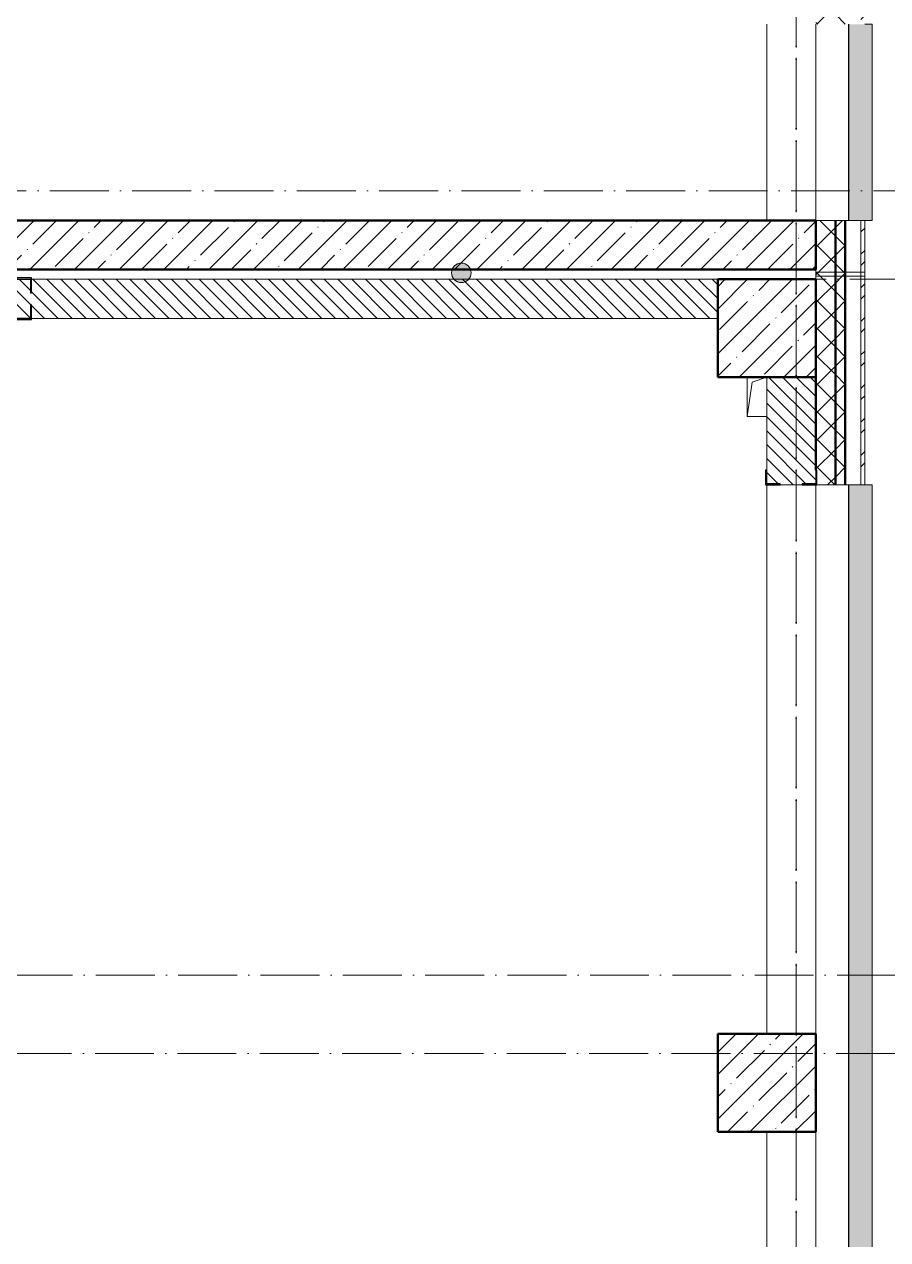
# Model space of a CAD drawing. Header units: millimetres. Extents: x -12989 to 629078, y -109036 to 555275.
# Drawn here: x 620723 to 625127, y -48635 to -42435 of the extents above; entities that cross this region are included whole.
import ezdxf

# ---------------------------------------------------------------- set-up
doc = ezdxf.new("R2010")
doc.units = ezdxf.units.MM
doc.linetypes.add('50_200_ШТРИХ_1Т_ш5_п1_п1_', pattern=[700, 500, -100, 0, -100])
for name, color, linetype, lineweight in [('A-GENM-____-MCUT', 7, 'Continuous', 25), ('A-GENM-____-OTLN', 7, 'Continuous', 9), ('A-GENM-____-OTLN-1', 7, 'Continuous', 25), ('A-GLAZ-____-OTLN', 7, 'Continuous', 9), ('A-WALL-____-MCUT', 7, 'Continuous', 13), ('A-WALL-____-MCUT-1', 7, 'Continuous', 9), ('A-WALL-____-MCUT-2', 7, 'Continuous', 50), ('A-WALL-____-MCUT-3', 7, 'Continuous', 9), ('A-WALL-____-OTLN', 7, 'Continuous', 9), ('A-WALL-____-PATT-1', 7, 'Continuous', 9), ('A-WALL-FNSH-MCUT-1', 7, 'Continuous', 9), ('G-____-____-TEXT', 7, 'Continuous', 9), ('S-COLS-____-MCUT', 7, 'Continuous', 50), ('S-COLS-____-OTLN', 7, 'Continuous', 9), ('S-GRID-____-OTLN-1', 7, '50_200_ШТРИХ_1Т_ш5_п1_п1_', 9)]:
    doc.layers.add(name, color=color, linetype=linetype, lineweight=lineweight)
doc.layers.add('A-GLAZ-____-OTLN-1', color=7, linetype='Continuous', lineweight=9, true_color=0xc0c0c0)
pattern_1 = [(45, (523510.01, -90515.61), (-70.71068, 70.71068), []), (135, (523510.01, -90515.61), (-70.71068, -70.71068), [])]
pattern_2 = [(45, (-101000, -46531.04), (-114.04925, 114.04925), []), (45, (-100885.95, -46531.04), (-114.04925, 114.04925), [201.613, -40.323, 3.353, -36.97])]
pattern_3 = [(135, (523510.01, -90515.614), (-35.35534, -35.35534), [])]
pattern_4 = [(45, (523510, -90515.61), (-114.04925, 114.04925), []), (45, (523624.06, -90515.61), (-114.04925, 114.04925), [201.612, -40.322, 3.353, -36.97])]
pattern_5 = [(45, (523510.01, -90515.61), (-85.53659, 85.53659), []), (45, (523567.03, -90515.61), (-85.53659, 85.53659), [])]

# ---------------------------------------------------------------- blocks, each defined once
blk = doc.blocks.new('BSC_Колонна _Прямоугольная - 500х500-V114-АР1_План отверстий 3 этажа в осях 1-64_Ю-ЯЯ')
at = {"layer": 'S-COLS-____-OTLN'}
h = blk.add_hatch(dxfattribs=at)
h.set_pattern_fill('FP_119', color=256, style=0, pattern_type=2)
h.set_pattern_definition(pattern_2)
h.paths.add_polyline_path([(-250, -250), (250, -250), (250, 250), (-250, 250), (-250, 198.3)], flags=0)
at = {"layer": 'S-COLS-____-MCUT'}
for p, q in [((250, 250), (-250, 250)), ((-250, 250), (-250, -250)), ((250, -250), (250, 250)), ((-250, -250), (250, -250))]:
    blk.add_line(p, q, dxfattribs=at)
blk = doc.blocks.new('Фахверк_СКБ_Уголок - 200_3550-28267367-АР1_План отверстий 3 этажа в осях 1-64_Ю-ЯЯ')
at = {"layer": 'A-GENM-____-MCUT'}
for p, q in [((200, 156), (125, 156)), ((125, 156), (125, 81)), ((131, 81), (131, 150)), ((131, 150), (200, 150)), ((200, 150), (200, 156)), ((125, 81), (131, 81)), ((131, 19), (125, 19)), ((125, 19), (125, -56)), ((131, -50), (131, 19)), ((125, -56), (200, -56)), ((200, -50), (131, -50)), ((200, -56), (200, -50))]:
    blk.add_line(p, q, dxfattribs=at)
blk = doc.blocks.new('Отлив_СКБ - Отлив витража_120_НВФ-31885283-АР1_План отверстий 3 этажа в осях 1-64_Ю-ЯЯ')
at = {"layer": 'A-GLAZ-____-OTLN-1'}
for points in [[(426.9, -2), (1000, -2), (1000, 0), (0, 0), (0, -2)], [(426.9, -120), (1000, -120), (1000, -2), (0, -2), (0, -120)]]:
    blk.add_hatch(color=256, dxfattribs=at).paths.add_polyline_path(points, flags=0)
at = {"layer": 'A-GLAZ-____-OTLN'}
for p, q in [((0, 0), (1000, 0)), ((1000, -2), (0, -2)), ((0, -120), (0, -83)), ((0, -120), (1000, -120)), ((1000, -83), (1000, -120))]:
    blk.add_line(p, q, dxfattribs=at)
blk = doc.blocks.new('Стены 13 - Стены 4-31812941-АР1_План отверстий 3 этажа в осях 1-64_Ю-ЯЯ')
at = {"layer": 'A-WALL-____-MCUT'}
for p, q in [((-1843.5, 41030.2), (-1843.5, 41010.2)), ((-1593.5, 41030.2), (-1843.5, 41030.2)), ((-1843.5, 41010.2), (-1593.5, 41010.2)), ((-1593.5, 41010.2), (-1593.5, 41030.2))]:
    blk.add_line(p, q, dxfattribs=at)
blk = doc.blocks.new('BSC_Колонна _Прямоугольная - 500х500-V138-АР1_План отверстий 3 этажа в осях 1-64_А-ГГ')
at = {"layer": 'S-COLS-____-OTLN'}
h = blk.add_hatch(dxfattribs=at)
h.set_pattern_fill('FP_161', color=256, style=0, pattern_type=2)
h.set_pattern_definition(pattern_2)
h.paths.add_polyline_path([(-250, -250), (250, -250), (250, 250), (-250, 250), (-250, -215.4)], flags=0)
at = {"layer": 'S-COLS-____-MCUT'}
for p, q in [((250, 250), (-250, 250)), ((-250, 250), (-250, -250)), ((250, -250), (250, 250)), ((-250, -250), (250, -250))]:
    blk.add_line(p, q, dxfattribs=at)
blk = doc.blocks.new('BSC_Колонна _Прямоугольная - 500х500-V140-АР1_План отверстий 3 этажа в осях 1-64_А-ГГ')
at = {"layer": 'S-COLS-____-OTLN'}
h = blk.add_hatch(dxfattribs=at)
h.set_pattern_fill('FP_163', color=256, style=0, pattern_type=2)
h.set_pattern_definition([(45, (-101000, -42681.04), (-114.04925, 114.04925), []), (45, (-100885.95, -42681.04), (-114.04925, 114.04925), [201.613, -40.323, 3.353, -36.97])])
h.paths.add_polyline_path([(-250, -250), (250, -250), (250, 250), (-250, 250)], flags=0)
at = {"layer": 'S-COLS-____-MCUT'}
for p, q in [((250, 250), (-250, 250)), ((-250, 250), (-250, -250)), ((250, -250), (250, 250)), ((-250, -250), (250, -250))]:
    blk.add_line(p, q, dxfattribs=at)
blk = doc.blocks.new('Фахверк_СКБ_Уголок - 250_2700-27497298-АР1_План отверстий 3 этажа в осях 1-64_А-ГГ')
at = {"layer": 'A-GENM-____-MCUT'}
for p, q in [((200, 181), (125, 181)), ((125, 181), (125, 106)), ((131, 106), (131, 175)), ((131, 175), (200, 175)), ((200, 175), (200, 181)), ((125, 106), (131, 106)), ((131, -6), (125, -6)), ((125, -6), (125, -81)), ((131, -75), (131, -6)), ((125, -81), (200, -81)), ((200, -75), (131, -75)), ((200, -81), (200, -75))]:
    blk.add_line(p, q, dxfattribs=at)
blk = doc.blocks.new('Фахверк_СКБ_Уголок - 200_3550-28267367-АР1_План отверстий 3 этажа в осях 1-64_А-ГГ')
at = {"layer": 'A-GENM-____-MCUT'}
for p, q in [((200, 156), (125, 156)), ((125, 156), (125, 81)), ((131, 81), (131, 150)), ((131, 150), (200, 150)), ((200, 150), (200, 156)), ((125, 81), (131, 81)), ((131, 19), (125, 19)), ((125, 19), (125, -56)), ((131, -50), (131, 19)), ((125, -56), (200, -56)), ((200, -50), (131, -50)), ((200, -56), (200, -50))]:
    blk.add_line(p, q, dxfattribs=at)
blk = doc.blocks.new('AR_Отверстие прямоугольное _в плите_ - AR_Отверстие прямоугольное _в плите_-V178-АР1_План отверстий 3 этажа в осях 1-64_А-ГГ')
at = {"layer": 'A-GENM-____-OTLN'}
for p, q in [((-50, 100), (-50, -100)), ((-50, -100), (-25, 75)), ((-25, 75), (50, 100)), ((-50, -100), (50, -100))]:
    blk.add_line(p, q, dxfattribs=at)
blk = doc.blocks.new('Отлив_СКБ - Отлив витража_120_НВФ-31885688-АР1_План отверстий 3 этажа в осях 1-64_А-ГГ')
at = {"layer": 'A-GLAZ-____-OTLN-1'}
for points in [[(4275.3, -2), (4800, -2), (4800, 0), (0, 0), (0, -2), (740.4, -2)], [(4275.3, -120), (4800, -120), (4800, -2), (0, -2), (0, -120), (740.4, -120)]]:
    blk.add_hatch(color=256, dxfattribs=at).paths.add_polyline_path(points, flags=0)
at = {"layer": 'A-GLAZ-____-OTLN'}
for p, q in [((0, 0), (4800, 0)), ((4800, -2), (0, -2)), ((0, -120), (0, -83)), ((0, -120), (4800, -120)), ((4800, -83), (4800, -120))]:
    blk.add_line(p, q, dxfattribs=at)
blk = doc.blocks.new('Стены 13 - Стены 4-31812941-АР1_План отверстий 3 этажа в осях 1-64_А-ГГ')
at = {"layer": 'A-WALL-____-MCUT-3'}
for p, q in [((-1843.5, 41030.2), (-1843.5, 41010.2)), ((-1593.5, 41030.2), (-1843.5, 41030.2)), ((-1843.5, 41010.2), (-1593.5, 41010.2)), ((-1593.5, 41010.2), (-1593.5, 41030.2))]:
    blk.add_line(p, q, dxfattribs=at)
blk = doc.blocks.new('3эт')
at = {"layer": 'S-GRID-____-OTLN-1', "color": 251, "ltscale": 0.6, "true_color": 0x636466}
for p, q in [((384920.7, -46882.4), (384920.7, 4029.4)), ((384920.7, -91346.1), (384920.7, -36982.5)), ((387715.1, -39632.4), (376792, -39632.4)), ((387715.1, -39632.4), (376792, -39632.4)), ((376792, -40082.4), (387845.1, -40082.4)), ((376792, -40082.4), (387845.1, -40082.4)), ((358243, -43632.4), (387705.3, -43632.4)), ((358243, -43632.4), (387705.3, -43632.4)), ((351097.5, -44032.4), (387845.1, -44032.4))]:
    blk.add_line(p, q, dxfattribs=at)

msp = doc.modelspace()

# ---------------------------------------------------------------- hatches: boundary and pattern name
at = {"layer": 'A-WALL-____-PATT-1'}
h = msp.add_hatch(dxfattribs=at)
h.set_pattern_fill('FP_4', color=256, style=0, pattern_type=2)
h.set_pattern_definition(pattern_1)
h.paths.add_polyline_path([(624760.0077, -43719.5723), (624860.0077, -43719.5723), (624860.0077, -43434.5723), (624760.0077, -43434.5723)], flags=0)
h.paths.add_polyline_path([(624860.0077, -42434.5723), (624860.0077, -34734.5723), (624766.0077, -34734.5723), (624766.0077, -34809.5723), (624760.0077, -34809.5723), (624760.0077, -42434.5723)], flags=0)
h.paths.add_polyline_path([(624766.0077, -21034.5723), (624860.0077, -21034.5723), (624860.0077, -19784.5723), (624766.0077, -19784.5723), (624766.0077, -19859.5723), (624760.0077, -19859.5723), (624760.0077, -20959.5723), (624766.0077, -20959.5723), (624766.0077, -21028.5723)], flags=0)
h.paths.add_polyline_path([(624860.0077, -17984.5723), (624860.0077, -16784.5723), (624760.0077, -16784.5723), (624760.0077, -17909.5723), (624766.0077, -17909.5723), (624766.0077, -17984.5723)], flags=0)
h.paths.add_polyline_path([(624860.0077, -14984.5723), (624860.0077, -13784.5723), (624766.0077, -13784.5723), (624766.0077, -13859.5723), (624760.0077, -13859.5723), (624760.0077, -14909.5723), (624766.0077, -14909.5723), (624766.0077, -14984.5723)], flags=0)
h.paths.add_polyline_path([(624860.0077, -11984.5723), (624860.0077, -10784.5723), (624766.0077, -10784.5723), (624766.0077, -10859.5723), (624760.0077, -10859.5723), (624760.0077, -11909.5723), (624766.0077, -11909.5723), (624766.0077, -11984.5723)], flags=0)
h.paths.add_polyline_path([(624860.0077, -8984.5723), (624860.0077, -4834.5723), (624760.0077, -4834.5723), (624760.0077, -8984.5723)], flags=0)
h = msp.add_hatch(dxfattribs=at)
h.set_pattern_fill('FP_4', color=256, style=0, pattern_type=2)
h.set_pattern_definition(pattern_1)
h.paths.add_polyline_path([(624910.0077, -43719.5723), (624910.0077, -43434.5723), (624860.0077, -43434.5723), (624860.0077, -43719.5723)], flags=0)
h.paths.add_polyline_path([(624910.0077, -42434.5723), (624910.0077, -34734.5723), (624860.0077, -34734.5723), (624860.0077, -42434.5723)], flags=0)
h.paths.add_polyline_path([(624910.0077, -21034.5723), (624910.0077, -19784.5723), (624860.0077, -19784.5723), (624860.0077, -21034.5723)], flags=0)
h.paths.add_polyline_path([(624910.0077, -17984.5723), (624910.0077, -16784.5723), (624860.0077, -16784.5723), (624860.0077, -17984.5723)], flags=0)
h.paths.add_polyline_path([(624860.0077, -14984.5723), (624910.0077, -14984.5723), (624910.0077, -13784.5723), (624860.0077, -13784.5723), (624860.0077, -13918.3402)], flags=0)
h.paths.add_polyline_path([(624910.0077, -11984.5723), (624910.0077, -10784.5723), (624860.0077, -10784.5723), (624860.0077, -11984.5723)], flags=0)
h.paths.add_polyline_path([(624860.0077, -8984.5723), (624910.0077, -8984.5723), (624910.0077, -4834.5723), (624860.0077, -4834.5723)], flags=0)
h = msp.add_hatch(dxfattribs=at)
h.set_pattern_fill('FP_6', color=256, style=0, pattern_type=2)
h.set_pattern_definition(pattern_5)
h.paths.add_polyline_path([(625010.0077, -43699.5723), (625010.0077, -43434.5723), (624990.0077, -43434.5723), (624990.0077, -43699.5723)], flags=0)
h.paths.add_polyline_path([(624990.0077, -42434.5723), (625010.0077, -42434.5723), (625010.0077, -34734.5723), (624990.0077, -34734.5723), (624990.0077, -39750.102)], flags=0)
h = msp.add_hatch(dxfattribs=at)
h.set_pattern_fill('FP_12', color=256, style=0, pattern_type=2)
h.set_pattern_definition(pattern_4)
h.paths.add_polyline_path([(624760.0077, -43684.5723), (624760.0077, -43434.5723), (620360.0077, -43434.5723), (620360.0077, -43684.5723), (624241.4461, -43684.5723)], flags=0)
h = msp.add_hatch(dxfattribs=at)
h.set_pattern_fill('FP_38', color=256, style=0, pattern_type=2)
h.set_pattern_definition(pattern_4)
h.paths.add_polyline_path([(624760.0077, -43684.5723), (624760.0077, -43434.5723), (620360.0077, -43434.5723), (620360.0077, -43684.5723), (624241.7952, -43684.5723)], flags=0)
h = msp.add_hatch(dxfattribs=at)
h.set_pattern_fill('FP_1', color=256, style=0, pattern_type=2)
h.set_pattern_definition(pattern_1)
h.paths.add_polyline_path([(624860.0077, -43719.5723), (624860.0077, -43434.5723), (624760.0077, -43434.5723), (624760.0077, -43719.5723)], flags=0)
h = msp.add_hatch(dxfattribs=at)
h.set_pattern_fill('FP_1', color=256, style=0, pattern_type=2)
h.set_pattern_definition(pattern_1)
h.paths.add_polyline_path([(624910.0077, -43719.5723), (624910.0077, -43434.5723), (624860.0077, -43434.5723), (624860.0077, -43719.5723)], flags=0)
h = msp.add_hatch(dxfattribs=at)
h.set_pattern_fill('FP_3', color=256, style=0, pattern_type=2)
h.set_pattern_definition(pattern_5)
h.paths.add_polyline_path([(625010.0077, -43699.5723), (625010.0077, -43434.5723), (624990.0077, -43434.5723), (624990.0077, -43699.5723)], flags=0)
h = msp.add_hatch(dxfattribs=at)
h.set_pattern_fill('FP_9', color=256, style=0, pattern_type=2)
h.set_pattern_definition(pattern_3)
h.paths.add_polyline_path([(624260.0077, -43934.5723), (624260.0077, -43734.5723), (620760.0077, -43734.5723), (620760.0077, -43803.5723), (620754.0077, -43803.5723), (620754.0077, -43734.5723), (617260.0077, -43734.5723), (617260.0077, -43934.5723), (620754.0077, -43934.5723), (620754.0077, -43865.5723), (620760.0077, -43865.5723), (620760.0077, -43934.5723), (624241.4461, -43934.5723)], flags=0)
h = msp.add_hatch(dxfattribs=at)
h.set_pattern_fill('FP_6', color=256, style=0, pattern_type=2)
h.set_pattern_definition(pattern_3)
h.paths.add_polyline_path([(624260.0077, -43934.5723), (624260.0077, -43734.5723), (620760.0077, -43734.5723), (620760.0077, -43803.5723), (620754.0077, -43803.5723), (620754.0077, -43734.5723), (617260.0077, -43734.5723), (617260.0077, -43934.5723), (620754.0077, -43934.5723), (620754.0077, -43865.5723), (620760.0077, -43865.5723), (620760.0077, -43934.5723), (624241.7952, -43934.5723)], flags=0)
h = msp.add_hatch(dxfattribs=at)
h.set_pattern_fill('FP_4', color=256, style=0, pattern_type=2)
h.set_pattern_definition(pattern_1)
h.paths.add_polyline_path([(624766.0077, -44784.5723), (624860.0077, -44784.5723), (624860.0077, -43719.5723), (624760.0077, -43719.5723), (624760.0077, -44709.5723), (624766.0077, -44709.5723), (624766.0077, -44778.5723)], flags=0)
h = msp.add_hatch(dxfattribs=at)
h.set_pattern_fill('FP_1', color=256, style=0, pattern_type=2)
h.set_pattern_definition(pattern_1)
h.paths.add_polyline_path([(624860.0077, -92534.5723), (624860.0077, -91584.5723), (624766.0077, -91584.5723), (624766.0077, -91659.5723), (624760.0077, -91659.5723), (624760.0077, -92534.5723)], flags=0)
h.paths.add_polyline_path([(624766.0077, -89784.5723), (624860.0077, -89784.5723), (624860.0077, -88584.5723), (624766.0077, -88584.5723), (624766.0077, -88659.5723), (624760.0077, -88659.5723), (624760.0077, -89709.5723), (624766.0077, -89709.5723), (624766.0077, -89781.561)], flags=0)
h.paths.add_polyline_path([(624860.0077, -86784.5723), (624860.0077, -85584.5723), (624766.0077, -85584.5723), (624766.0077, -85659.5723), (624760.0077, -85659.5723), (624760.0077, -86709.5723), (624766.0077, -86709.5723), (624766.0077, -86784.5723)], flags=0)
h.paths.add_polyline_path([(624860.0077, -83784.5723), (624860.0077, -82584.5723), (624766.0077, -82584.5723), (624766.0077, -82659.5723), (624760.0077, -82659.5723), (624760.0077, -83709.5723), (624766.0077, -83709.5723), (624766.0077, -83784.5723)], flags=0)
h.paths.add_polyline_path([(624766.0077, -80784.5723), (624860.0077, -80784.5723), (624860.0077, -79584.5723), (624766.0077, -79584.5723), (624766.0077, -79659.5723), (624760.0077, -79659.5723), (624760.0077, -80709.5723), (624766.0077, -80709.5723), (624766.0077, -80778.5723)], flags=0)
h.paths.add_polyline_path([(624766.0077, -74784.5723), (624860.0077, -74784.5723), (624860.0077, -73584.5723), (624766.0077, -73584.5723), (624766.0077, -73659.5723), (624760.0077, -73659.5723), (624760.0077, -74709.5723), (624766.0077, -74709.5723), (624766.0077, -74778.5723)], flags=0)
h.paths.add_polyline_path([(624766.0077, -71784.5723), (624860.0077, -71784.5723), (624860.0077, -70584.5723), (624766.0077, -70584.5723), (624766.0077, -70659.5723), (624760.0077, -70659.5723), (624760.0077, -71709.5723), (624766.0077, -71709.5723), (624766.0077, -71778.5723)], flags=0)
h.paths.add_polyline_path([(624860.0077, -68784.5723), (624860.0077, -67584.5723), (624766.0077, -67584.5723), (624766.0077, -67659.5723), (624760.0077, -67659.5723), (624760.0077, -68709.5723), (624766.0077, -68709.5723), (624766.0077, -68784.5723)], flags=0)
h.paths.add_polyline_path([(624766.0077, -65784.5723), (624860.0077, -65784.5723), (624860.0077, -64584.5723), (624766.0077, -64584.5723), (624766.0077, -64659.5723), (624760.0077, -64659.5723), (624760.0077, -65709.5723), (624766.0077, -65709.5723), (624766.0077, -65778.5723)], flags=0)
h.paths.add_polyline_path([(624860.0077, -62784.5723), (624860.0077, -61584.5723), (624766.0077, -61584.5723), (624766.0077, -61659.5723), (624760.0077, -61659.5723), (624760.0077, -62709.5723), (624766.0077, -62709.5723), (624766.0077, -62784.5723)], flags=0)
h.paths.add_polyline_path([(624860.0077, -56784.5723), (624860.0077, -55584.5723), (624766.0077, -55584.5723), (624766.0077, -55659.5723), (624760.0077, -55659.5723), (624760.0077, -56709.5723), (624766.0077, -56709.5723), (624766.0077, -56784.5723)], flags=0)
h.paths.add_polyline_path([(624766.0077, -53784.5723), (624860.0077, -53784.5723), (624860.0077, -52584.5723), (624766.0077, -52584.5723), (624766.0077, -52659.5723), (624760.0077, -52659.5723), (624760.0077, -53709.5723), (624766.0077, -53709.5723), (624766.0077, -53778.5723)], flags=0)
h.paths.add_polyline_path([(624860.0077, -50784.5723), (624860.0077, -49584.5723), (624766.0077, -49584.5723), (624766.0077, -49659.5723), (624760.0077, -49659.5723), (624760.0077, -50709.5723), (624766.0077, -50709.5723), (624766.0077, -50784.5723)], flags=0)
h.paths.add_polyline_path([(624860.0077, -44784.5723), (624860.0077, -43719.5723), (624760.0077, -43719.5723), (624760.0077, -44709.5723), (624766.0077, -44709.5723), (624766.0077, -44784.5723)], flags=0)
h = msp.add_hatch(dxfattribs=at)
h.set_pattern_fill('FP_4', color=256, style=0, pattern_type=2)
h.set_pattern_definition(pattern_1)
h.paths.add_polyline_path([(624910.0077, -44784.5723), (624910.0077, -43719.5723), (624860.0077, -43719.5723), (624860.0077, -44784.5723)], flags=0)
h = msp.add_hatch(dxfattribs=at)
h.set_pattern_fill('FP_1', color=256, style=0, pattern_type=2)
h.set_pattern_definition(pattern_1)
h.paths.add_polyline_path([(624860.0077, -92584.5723), (624910.0077, -92584.5723), (624910.0077, -91584.5723), (624860.0077, -91584.5723), (624860.0077, -92534.5723)], flags=0)
h.paths.add_polyline_path([(624860.0077, -89784.5723), (624910.0077, -89784.5723), (624910.0077, -88584.5723), (624860.0077, -88584.5723), (624860.0077, -89781.561)], flags=0)
h.paths.add_polyline_path([(624910.0077, -86784.5723), (624910.0077, -85584.5723), (624860.0077, -85584.5723), (624860.0077, -86784.5723)], flags=0)
h.paths.add_polyline_path([(624910.0077, -83784.5723), (624910.0077, -82584.5723), (624860.0077, -82584.5723), (624860.0077, -83784.5723)], flags=0)
h.paths.add_polyline_path([(624860.0077, -80784.5723), (624910.0077, -80784.5723), (624910.0077, -79584.5723), (624860.0077, -79584.5723), (624860.0077, -80321.2269)], flags=0)
h.paths.add_polyline_path([(624860.0077, -74784.5723), (624910.0077, -74784.5723), (624910.0077, -73584.5723), (624860.0077, -73584.5723), (624860.0077, -74301.0142)], flags=0)
h.paths.add_polyline_path([(624910.0077, -71784.5723), (624910.0077, -70584.5723), (624860.0077, -70584.5723), (624860.0077, -71784.5723)], flags=0)
h.paths.add_polyline_path([(624910.0077, -68784.5723), (624910.0077, -67584.5723), (624860.0077, -67584.5723), (624860.0077, -68784.5723)], flags=0)
h.paths.add_polyline_path([(624860.0077, -65784.5723), (624910.0077, -65784.5723), (624910.0077, -64584.5723), (624860.0077, -64584.5723), (624860.0077, -65700.7105)], flags=0)
h.paths.add_polyline_path([(624860.0077, -62784.5723), (624910.0077, -62784.5723), (624910.0077, -61584.5723), (624860.0077, -61584.5723), (624860.0077, -62260.589)], flags=0)
h.paths.add_polyline_path([(624860.0077, -56784.5723), (624910.0077, -56784.5723), (624910.0077, -55584.5723), (624860.0077, -55584.5723), (624860.0077, -56240.3763)], flags=0)
h.paths.add_polyline_path([(624910.0077, -53784.5723), (624910.0077, -52584.5723), (624860.0077, -52584.5723), (624860.0077, -53784.5723)], flags=0)
h.paths.add_polyline_path([(624860.0077, -50784.5723), (624910.0077, -50784.5723), (624910.0077, -49584.5723), (624860.0077, -49584.5723), (624860.0077, -50220.1637)], flags=0)
h.paths.add_polyline_path([(624860.0077, -44784.5723), (624910.0077, -44784.5723), (624910.0077, -43719.5723), (624860.0077, -43719.5723), (624860.0077, -44199.9511)], flags=0)
h = msp.add_hatch(dxfattribs=at)
h.set_pattern_fill('FP_6', color=256, style=0, pattern_type=2)
h.set_pattern_definition(pattern_5)
h.paths.add_polyline_path([(625010.0077, -44784.5723), (625010.0077, -43719.5723), (624990.0077, -43719.5723), (624990.0077, -44784.5723)], flags=0)
h = msp.add_hatch(dxfattribs=at)
h.set_pattern_fill('FP_3', color=256, style=0, pattern_type=2)
h.set_pattern_definition(pattern_5)
h.paths.add_polyline_path([(624990.0077, -92684.5723), (625010.0077, -92684.5723), (625010.0077, -91584.5723), (624990.0077, -91584.5723), (624990.0077, -92664.5723)], flags=0)
h.paths.add_polyline_path([(625010.0077, -89784.5723), (625010.0077, -88584.5723), (624990.0077, -88584.5723), (624990.0077, -89784.5723)], flags=0)
h.paths.add_polyline_path([(624990.0077, -86784.5723), (625010.0077, -86784.5723), (625010.0077, -85584.5723), (624990.0077, -85584.5723), (624990.0077, -86341.4395)], flags=0)
h.paths.add_polyline_path([(624990.0077, -83784.5723), (625010.0077, -83784.5723), (625010.0077, -82584.5723), (624990.0077, -82584.5723), (624990.0077, -83761.3484)], flags=0)
h.paths.add_polyline_path([(625010.0077, -80784.5723), (625010.0077, -79584.5723), (624990.0077, -79584.5723), (624990.0077, -80784.5723)], flags=0)
h.paths.add_polyline_path([(625010.0077, -74784.5723), (625010.0077, -73584.5723), (624990.0077, -73584.5723), (624990.0077, -74784.5723)], flags=0)
h.paths.add_polyline_path([(625010.0077, -71784.5723), (625010.0077, -70584.5723), (624990.0077, -70584.5723), (624990.0077, -71784.5723)], flags=0)
h.paths.add_polyline_path([(625010.0077, -68784.5723), (625010.0077, -67584.5723), (624990.0077, -67584.5723), (624990.0077, -68784.5723)], flags=0)
h.paths.add_polyline_path([(624990.0077, -65784.5723), (625010.0077, -65784.5723), (625010.0077, -64584.5723), (624990.0077, -64584.5723), (624990.0077, -65700.7105)], flags=0)
h.paths.add_polyline_path([(625010.0077, -62784.5723), (625010.0077, -61584.5723), (624990.0077, -61584.5723), (624990.0077, -62784.5723)], flags=0)
h.paths.add_polyline_path([(625010.0077, -56784.5723), (625010.0077, -55584.5723), (624990.0077, -55584.5723), (624990.0077, -56784.5723)], flags=0)
h.paths.add_polyline_path([(624990.0077, -53784.5723), (625010.0077, -53784.5723), (625010.0077, -52584.5723), (624990.0077, -52584.5723), (624990.0077, -53660.2852)], flags=0)
h.paths.add_polyline_path([(625010.0077, -50784.5723), (625010.0077, -49584.5723), (624990.0077, -49584.5723), (624990.0077, -50784.5723)], flags=0)
h.paths.add_polyline_path([(625010.0077, -44784.5723), (625010.0077, -43719.5723), (624990.0077, -43719.5723), (624990.0077, -44784.5723)], flags=0)
h = msp.add_hatch(dxfattribs=at)
h.set_pattern_fill('FP_6', color=256, style=0, pattern_type=2)
h.set_pattern_definition(pattern_3)
h.paths.add_polyline_path([(624579.0077, -44784.5723), (624691.0077, -44784.5723), (624691.0077, -44778.5723), (624760.0077, -44778.5723), (624760.0077, -44234.5723), (624510.0077, -44234.5723), (624510.0077, -44778.5723), (624579.0077, -44778.5723)], flags=0)
at = {"layer": 'G-____-____-TEXT'}
h = msp.add_hatch(color=256, dxfattribs=at)
edge = h.paths.add_edge_path(flags=0)
edge.add_arc((622952.0674, -43702.2756), 50, 0, 360)
h = msp.add_hatch(color=256, dxfattribs=at)
edge = h.paths.add_edge_path(flags=0)
edge.add_arc((622952.0674, -43702.2756), 50, 0, 360)

# ---------------------------------------------------------------- linework, layer by layer
at = {"layer": 'A-WALL-____-MCUT'}
for p, q in [((624760.0077, -43434.5723), (624760.0077, -43734.5723)), ((624990.0077, -43434.5723), (624760.0077, -43434.5723)), ((624990.0077, -44784.5723), (624990.0077, -43434.5723)), ((624260.0077, -43734.5723), (620760.0077, -43734.5723)), ((620760.0077, -43934.5723), (624260.0077, -43934.5723))]:
    msp.add_line(p, q, dxfattribs=at)
at = {"layer": 'A-WALL-____-MCUT-1'}
for p, q in [((624760.0077, -43434.5723), (620610.0077, -43434.5723)), ((624760.0077, -43684.5723), (624760.0077, -43434.5723)), ((624860.0077, -44784.5723), (624860.0077, -43434.5723)), ((624910.0077, -44784.5723), (624910.0077, -43434.5723)), ((620360.0077, -43684.5723), (624760.0077, -43684.5723))]:
    msp.add_line(p, q, dxfattribs=at)
at = {"layer": 'A-WALL-____-MCUT-2'}
for p, q in [((624760.0077, -43434.5723), (620610.0077, -43434.5723)), ((624760.0077, -43684.5723), (624760.0077, -43434.5723)), ((624860.0077, -44784.5723), (624860.0077, -43434.5723)), ((624910.0077, -44784.5723), (624910.0077, -43434.5723)), ((620360.0077, -43684.5723), (624760.0077, -43684.5723)), ((624760.0077, -44709.5723), (624760.0077, -44234.5723))]:
    msp.add_line(p, q, dxfattribs=at)
at = {"layer": 'A-WALL-____-MCUT-3'}
for p, q in [((624760.0077, -43434.5723), (624760.0077, -43734.5723)), ((624990.0077, -44784.5723), (624990.0077, -43434.5723)), ((624260.0077, -43734.5723), (620760.0077, -43734.5723)), ((620760.0077, -43934.5723), (624260.0077, -43934.5723)), ((624510.0077, -44234.5723), (624510.0077, -44709.5723)), ((624579.0077, -44784.5723), (624691.0077, -44784.5723)), ((624766.0077, -44784.5723), (624990.0077, -44784.5723))]:
    msp.add_line(p, q, dxfattribs=at)
at = {"layer": 'A-WALL-____-OTLN'}
for p, q in [((624510.0077, -43434.5723), (624510.0077, -42434.5723)), ((624760.0077, -43434.5723), (624760.0077, -42434.5723)), ((624510.0077, -47584.5723), (624510.0077, -44784.5723)), ((624760.0077, -47584.5723), (624760.0077, -44784.5723)), ((624760.0077, -44784.5723), (624760.0077, -47584.5723)), ((624510.0077, -49584.5723), (624510.0077, -48084.5723)), ((624760.0077, -49584.5723), (624760.0077, -48084.5723)), ((624760.0077, -48084.5723), (624760.0077, -49584.5723))]:
    msp.add_line(p, q, dxfattribs=at)
at = {"layer": 'A-WALL-FNSH-MCUT-1'}
for p, q in [((625010.0077, -43434.5723), (624990.0077, -43434.5723)), ((624990.0077, -43434.5723), (624990.0077, -43699.5723)), ((624990.0077, -43434.5723), (624990.0077, -43699.5723)), ((625010.0077, -43699.5723), (625010.0077, -43434.5723)), ((625010.0077, -43699.5723), (625010.0077, -43434.5723)), ((624990.0077, -43699.5723), (625010.0077, -43699.5723)), ((624990.0077, -43699.5723), (625010.0077, -43699.5723)), ((625010.0077, -43719.5723), (624990.0077, -43719.5723)), ((624990.0077, -43719.5723), (624990.0077, -44784.5723)), ((625010.0077, -43719.5723), (624990.0077, -43719.5723)), ((624990.0077, -43719.5723), (624990.0077, -44784.5723)), ((625010.0077, -44784.5723), (625010.0077, -43719.5723)), ((625010.0077, -44784.5723), (625010.0077, -43719.5723)), ((624990.0077, -44784.5723), (625010.0077, -44784.5723))]:
    msp.add_line(p, q, dxfattribs=at)
at = {"layer": 'G-____-____-TEXT'}
msp.add_circle((622952.0674, -43702.2756), 50, dxfattribs=at)
msp.add_circle((622952.0674, -43702.2756), 50, dxfattribs=at)

# ---------------------------------------------------------------- block references
msp.add_blockref('3эт', (239739.3002, -3652.1582))
at = {"layer": 'A-GENM-____-OTLN'}
msp.add_blockref('AR_Отверстие прямоугольное _в плите_ - AR_Отверстие прямоугольное _в плите_-V178-АР1_План отверстий 3 этажа в осях 1-64_А-ГГ', (624460.0077, -44334.5723), dxfattribs=at)
at = {"layer": 'A-GENM-____-OTLN-1'}
for name, p, rotation in [('Фахверк_СКБ_Уголок - 200_3550-28267367-АР1_План отверстий 3 этажа в осях 1-64_Ю-ЯЯ', (620885.0077, -43784.5723), 180), ('Фахверк_СКБ_Уголок - 200_3550-28267367-АР1_План отверстий 3 этажа в осях 1-64_А-ГГ', (620885.0077, -43784.5723), 180), ('Фахверк_СКБ_Уголок - 250_2700-27497298-АР1_План отверстий 3 этажа в осях 1-64_А-ГГ', (624685.0077, -44909.5723), 89.9999999999999)]:
    msp.add_blockref(name, p, dxfattribs=dict(at, rotation=rotation))
at = {"layer": 'A-GLAZ-____-OTLN', "rotation": 90}
for name, p in [('Отлив_СКБ - Отлив витража_120_НВФ-31885283-АР1_План отверстий 3 этажа в осях 1-64_Ю-ЯЯ', (624927.0077, -43434.5723)), ('Отлив_СКБ - Отлив витража_120_НВФ-31885688-АР1_План отверстий 3 этажа в осях 1-64_А-ГГ', (624927.0077, -49584.5723))]:
    msp.add_blockref(name, p, dxfattribs=at)
at = {"layer": 'A-WALL-____-OTLN'}
for name in ['Стены 13 - Стены 4-31812941-АР1_План отверстий 3 этажа в осях 1-64_Ю-ЯЯ', 'Стены 13 - Стены 4-31812941-АР1_План отверстий 3 этажа в осях 1-64_А-ГГ']:
    msp.add_blockref(name, (626603.5194, -84729.8143), dxfattribs=at)
at = {"layer": 'S-COLS-____-OTLN'}
for name, p in [('BSC_Колонна _Прямоугольная - 500х500-V114-АР1_План отверстий 3 этажа в осях 1-64_Ю-ЯЯ', (624510.0077, -43984.5723)), ('BSC_Колонна _Прямоугольная - 500х500-V138-АР1_План отверстий 3 этажа в осях 1-64_А-ГГ', (624510.0077, -43984.5723)), ('BSC_Колонна _Прямоугольная - 500х500-V140-АР1_План отверстий 3 этажа в осях 1-64_А-ГГ', (624510.0077, -47834.5723))]:
    msp.add_blockref(name, p, dxfattribs=at)

doc.saveas('drawing.dxf')
